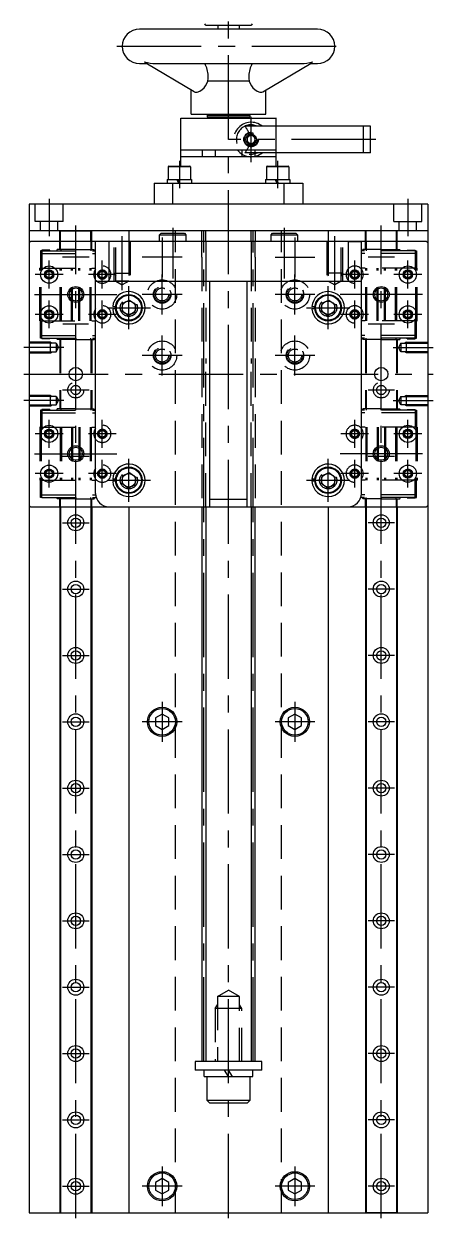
# Model space of a CAD drawing. Extents: x -27 to 476, y -21 to 683.
# Drawn here: x 321.6 to 475.6, y -2 to 448 of the extents above; entities that cross this region are included whole.
import ezdxf

# ---------------------------------------------------------------- set-up
doc = ezdxf.new("R2010")
doc.units = 0
doc.linetypes.add('CENTER', pattern=[50.8, 31.75, -6.35, 6.35, -6.35])
doc.linetypes.add('DASHED', pattern=[19.05, 12.7, -6.35])
doc.layers.get('0').update_dxf_attribs({"linetype": 'CONTINUOUS'})
doc.layers.add('CENTER', color=1, linetype='CENTER')

msp = doc.modelspace()

# ---------------------------------------------------------------- linework, layer by layer
at = {"color": 7, "linetype": 'CONTINUOUS'}
for p, q in [((432.12, 446), (365.12, 446)), ((390.11, 447.5), (407.12, 447.5)), ((394.62, 447.5), (394.62, 446)), ((402.62, 447.5), (402.62, 446)), ((365.12, 433), (367.83, 433)), ((385.75, 422.39), (367.54, 433.17)), ((371.28, 433), (425.96, 433)), ((411.48, 422.39), (429.69, 433.17)), ((429.41, 433), (432.12, 433)), ((384.62, 414), (384.62, 423.06)), ((390.82, 426.5), (406.41, 426.5)), ((412.62, 414), (412.62, 423.06)), ((384.62, 414), (412.62, 414)), ((391.12, 414), (390.62, 413.5)), ((406.12, 414), (406.62, 413.5)), ((380.64, 394.3), (380.64, 412.4)), ((380.64, 412.4), (416.62, 412.4)), ((380.64, 412.4), (386.71, 412.4)), ((386.71, 412.4), (410.52, 412.4)), ((406.62, 413.5), (390.62, 413.5)), ((390.62, 413.5), (390.62, 412.9)), ((390.62, 412.9), (406.62, 412.9)), ((390.62, 412.9), (391.12, 412.4)), ((406.62, 412.9), (406.12, 412.4)), ((406.62, 413.5), (406.62, 412.9)), ((410.52, 412.4), (416.62, 412.4)), ((416.59, 394.3), (416.59, 412.4)), ((449.43, 409.4), (416.62, 409.4)), ((449.43, 399.4), (449.43, 409.4)), ((452.12, 409.4), (449.43, 409.4)), ((452.12, 399.4), (452.12, 409.4)), ((416.62, 400.4), (380.64, 400.4)), ((416.62, 397.9), (380.64, 397.9)), ((388.67, 400.4), (388.67, 397.9)), ((393.62, 400.4), (393.62, 397.9)), ((403.62, 400.4), (403.62, 397.9)), ((408.57, 400.4), (408.57, 397.9)), ((449.43, 399.4), (416.62, 399.4)), ((452.12, 399.4), (449.43, 399.4)), ((384.37, 394.05), (375.87, 394.05)), ((375.87, 394.05), (375.87, 389.3)), ((376.12, 394.3), (384.12, 394.3)), ((384.37, 394.05), (384.37, 389.3)), ((421.37, 394.05), (412.87, 394.05)), ((412.87, 394.05), (412.87, 389.3)), ((413.12, 394.3), (421.12, 394.3)), ((421.37, 394.05), (421.37, 389.3)), ((370.62, 388), (377.6, 388)), ((370.62, 388), (370.62, 380)), ((375.52, 389.3), (384.72, 389.3)), ((375.52, 389.3), (375.52, 388)), ((377.6, 388), (419.63, 388)), ((377.6, 388), (377.6, 380)), ((379.96, 388), (379.21, 389.3)), ((380.45, 388), (379.7, 389.3)), ((384.72, 389.3), (384.72, 388)), ((412.52, 389.3), (421.72, 389.3)), ((412.52, 389.3), (412.52, 388)), ((416.96, 388), (416.21, 389.3)), ((417.45, 388), (416.7, 389.3)), ((419.63, 380), (419.63, 388)), ((419.63, 388), (426.62, 388)), ((421.72, 389.3), (421.72, 388)), ((426.62, 388), (426.62, 380)), ((473.62, 380), (323.62, 380)), ((323.62, 380), (323.62, 0)), ((426.62, 380), (370.62, 380)), ((473.62, 380), (473.62, 0)), ((473.62, 370), (323.62, 370)), ((335.12, 370), (347.12, 370)), ((335.12, 366), (335.12, 370)), ((335.42, 366), (335.42, 370)), ((346.82, 366), (346.82, 370)), ((347.12, 366), (347.12, 370)), ((361.12, 370), (361.12, 366)), ((372.62, 368.5), (373.22, 369.1)), ((373.22, 369.1), (382.02, 369.1)), ((382.02, 369.1), (382.62, 368.5)), ((388.62, 366), (388.62, 370)), ((390.12, 366), (390.12, 370)), ((407.12, 366), (407.12, 370)), ((408.62, 370), (408.62, 366)), ((414.62, 368.5), (415.22, 369.1)), ((415.22, 369.1), (424.02, 369.1)), ((424.02, 369.1), (424.62, 368.5)), ((436.12, 370), (436.12, 366)), ((462.12, 370), (450.12, 370)), ((450.12, 366), (450.12, 370)), ((450.42, 366), (450.42, 370)), ((461.82, 366), (461.82, 370)), ((462.12, 366), (462.12, 370)), ((324.12, 366), (323.62, 365.5)), ((324.12, 366), (323.62, 365.5)), ((323.62, 365.5), (323.62, 266.5)), ((323.62, 365.5), (323.62, 266.5)), ((473.12, 366), (324.12, 366)), ((353.62, 366), (348.62, 366)), ((348.62, 271), (348.62, 366)), ((353.62, 366), (353.62, 351)), ((372.62, 368.5), (382.62, 368.5)), ((372.62, 366), (372.62, 368.5)), ((382.62, 368.5), (382.62, 366)), ((414.62, 368.5), (424.62, 368.5)), ((414.62, 366), (414.62, 368.5)), ((424.62, 368.5), (424.62, 366)), ((443.62, 366), (448.62, 366)), ((443.62, 366), (443.62, 351)), ((448.62, 271), (448.62, 366)), ((473.12, 366), (473.62, 365.5)), ((473.12, 366), (473.62, 365.5)), ((473.62, 365.5), (473.62, 266.5)), ((473.62, 365.5), (473.62, 266.5)), ((348.62, 351), (448.62, 351)), ((391.62, 266), (391.62, 351)), ((405.62, 266), (405.62, 351)), ((358.72, 342.69), (358.45, 339.77)), ((358.72, 342.69), (361.38, 343.92)), ((361.38, 343.92), (363.78, 342.23)), ((363.52, 339.31), (363.78, 342.23)), ((433.72, 342.69), (433.45, 339.77)), ((433.72, 342.69), (436.38, 343.92)), ((436.38, 343.92), (438.78, 342.23)), ((438.52, 339.31), (438.78, 342.23)), ((356.13, 341.39), (355.04, 341.48)), ((356.13, 340.61), (355.04, 340.52)), ((360.85, 338.08), (358.45, 339.77)), ((360.85, 338.08), (363.52, 339.31)), ((431.13, 341.39), (430.04, 341.48)), ((431.13, 340.61), (430.04, 340.52)), ((435.85, 338.08), (433.45, 339.77)), ((435.85, 338.08), (438.52, 339.31)), ((356.13, 276.39), (355.04, 276.48)), ((356.13, 275.61), (355.04, 275.52)), ((358.72, 277.69), (358.45, 274.77)), ((360.85, 273.08), (358.45, 274.77)), ((358.72, 277.69), (361.38, 278.92)), ((361.38, 278.92), (363.78, 277.23)), ((363.52, 274.31), (363.78, 277.23)), ((431.13, 276.39), (430.04, 276.48)), ((431.13, 275.61), (430.04, 275.52)), ((433.72, 277.69), (433.45, 274.77)), ((435.85, 273.08), (433.45, 274.77)), ((433.72, 277.69), (436.38, 278.92)), ((436.38, 278.92), (438.78, 277.23)), ((438.52, 274.31), (438.78, 277.23)), ((360.85, 273.08), (363.52, 274.31)), ((435.85, 273.08), (438.52, 274.31)), ((324.12, 266), (323.62, 266.5)), ((324.12, 266), (323.62, 266.5)), ((324.12, 266), (473.12, 266)), ((324.12, 266), (473.12, 266)), ((335.12, 266), (335.12, 0)), ((335.42, 266), (335.42, 0)), ((346.82, 266), (346.82, 0)), ((347.12, 266), (347.12, 0)), ((353.62, 266), (391.62, 266)), ((361.12, 266), (361.12, 0)), ((387.62, 266), (409.62, 266)), ((388.62, 266), (388.62, 57)), ((390.12, 266), (390.12, 57)), ((391.62, 268.86), (405.62, 268.86)), ((391.62, 266), (405.62, 266)), ((405.62, 266), (443.62, 266)), ((407.12, 266), (407.12, 57)), ((408.62, 57), (408.62, 266)), ((436.12, 266), (436.12, 0)), ((450.12, 266), (450.12, 0)), ((450.42, 266), (450.42, 0)), ((461.82, 266), (461.82, 0)), ((462.12, 266), (462.12, 0)), ((473.12, 266), (473.62, 266.5)), ((473.12, 266), (473.62, 266.5)), ((373.62, 187.89), (371.12, 186.44)), ((371.12, 186.44), (371.12, 183.56)), ((376.12, 186.44), (373.62, 187.89)), ((376.12, 183.56), (376.12, 186.44)), ((423.62, 187.89), (421.12, 186.44)), ((421.12, 186.44), (421.12, 183.56)), ((426.12, 186.44), (423.62, 187.89)), ((426.12, 183.56), (426.12, 186.44)), ((371.12, 183.56), (373.62, 182.11)), ((373.62, 182.11), (376.12, 183.56)), ((421.12, 183.56), (423.62, 182.11)), ((423.62, 182.11), (426.12, 183.56)), ((411.12, 57), (386.12, 57)), ((386.12, 57), (386.12, 53.8)), ((408.62, 57), (388.62, 57)), ((411.12, 53.8), (411.12, 57)), ((411.12, 53.8), (386.12, 53.8)), ((407.82, 53.8), (389.42, 53.8)), ((389.42, 51.3), (389.42, 53.8)), ((389.42, 51.3), (407.82, 51.3)), ((390.62, 42.3), (390.62, 51.3)), ((398.62, 51.3), (397.17, 53.8)), ((400.06, 51.3), (398.62, 53.8)), ((406.62, 51.3), (406.62, 42.3)), ((407.82, 51.3), (407.82, 53.8)), ((406.62, 42.3), (390.62, 42.3)), ((391.62, 41.3), (390.62, 42.3)), ((405.62, 41.3), (391.62, 41.3)), ((406.62, 42.3), (405.62, 41.3)), ((373.62, 12.89), (371.12, 11.44)), ((371.12, 11.44), (371.12, 8.56)), ((376.12, 11.44), (373.62, 12.89)), ((376.12, 8.56), (376.12, 11.44)), ((423.62, 12.89), (421.12, 11.44)), ((421.12, 11.44), (421.12, 8.56)), ((426.12, 11.44), (423.62, 12.89)), ((426.12, 8.56), (426.12, 11.44)), ((371.12, 8.56), (373.62, 7.11)), ((373.62, 7.11), (376.12, 8.56)), ((421.12, 8.56), (423.62, 7.11)), ((423.62, 7.11), (426.12, 8.56)), ((323.62, 0), (473.62, 0)), ((335.12, 0), (347.12, 0)), ((462.12, 0), (450.12, 0))]:
    msp.add_line(p, q, dxfattribs=at)
at = {"color": 3, "linetype": 'DASHED'}
for p, q in [((416.62, 409.4), (404.76, 409.4)), ((407.12, 406.13), (405.62, 405.27)), ((405.62, 405.27), (405.62, 403.53)), ((408.62, 405.27), (407.12, 406.13)), ((408.62, 403.53), (408.62, 405.27)), ((405.62, 403.53), (407.12, 402.67)), ((407.12, 402.67), (408.62, 403.53)), ((416.62, 399.4), (404.76, 399.4)), ((325.87, 373.5), (325.87, 380)), ((336.37, 373.5), (336.37, 380)), ((460.87, 373.5), (460.87, 380)), ((471.37, 373.5), (471.37, 380)), ((336.37, 373.5), (325.87, 373.5)), ((327.82, 370), (327.82, 373.5)), ((334.42, 370), (334.42, 373.5)), ((460.87, 373.5), (471.37, 373.5)), ((462.82, 370), (462.82, 373.5)), ((469.42, 370), (469.42, 373.5)), ((378.62, 0), (378.62, 370)), ((418.62, 0), (418.62, 370)), ((335.12, 362.95), (335.12, 366)), ((335.42, 362.95), (335.42, 366)), ((346.82, 366), (346.82, 362.95)), ((347.12, 362.95), (347.12, 366)), ((355.62, 351), (355.62, 366)), ((356.16, 351), (356.16, 366)), ((361.08, 366), (361.08, 351)), ((361.62, 366), (361.62, 351)), ((388.62, 360), (388.62, 366)), ((388.62, 360), (388.62, 366)), ((390.12, 366), (390.12, 360)), ((390.12, 366), (390.12, 360)), ((407.12, 366), (407.12, 360)), ((407.12, 366), (407.12, 360)), ((408.62, 360), (408.62, 366)), ((408.62, 360), (408.62, 366)), ((435.62, 366), (435.62, 351)), ((436.16, 366), (436.16, 351)), ((441.08, 351), (441.08, 366)), ((441.62, 351), (441.62, 366)), ((450.12, 362.95), (450.12, 366)), ((450.42, 366), (450.42, 362.95)), ((461.82, 362.95), (461.82, 366)), ((462.12, 362.95), (462.12, 366)), ((327.82, 361.45), (327.82, 355.95)), ((328.32, 361.45), (327.82, 361.45)), ((328.37, 362.45), (327.87, 362.45)), ((327.87, 362.45), (327.87, 361.45)), ((331.32, 362.65), (328.32, 362.65)), ((328.32, 362.65), (328.32, 362.45)), ((328.32, 361.45), (348.62, 361.45)), ((328.32, 361.45), (328.32, 355.95)), ((328.37, 362.45), (348.62, 362.45)), ((328.37, 362.45), (328.37, 361.45)), ((331.32, 362.45), (331.32, 362.65)), ((334.19, 362.95), (333.89, 362.45)), ((335.49, 362.95), (334.19, 362.95)), ((341.12, 362.95), (335.49, 362.95)), ((335.49, 362.95), (335.49, 362.45)), ((341.12, 362.95), (346.75, 362.95)), ((341.12, 362.45), (341.12, 362.95)), ((346.75, 362.95), (348.05, 362.95)), ((346.75, 362.95), (346.75, 362.45)), ((348.05, 362.95), (348.35, 362.45)), ((388.62, 360), (388.62, 320)), ((388.62, 360), (388.62, 320)), ((390.12, 360), (390.12, 320)), ((390.12, 360), (390.12, 320)), ((407.12, 360), (407.12, 320)), ((407.12, 360), (407.12, 320)), ((408.62, 360), (408.62, 320)), ((408.62, 360), (408.62, 320)), ((468.87, 362.45), (448.62, 362.45)), ((468.92, 361.45), (448.62, 361.45)), ((449.19, 362.95), (448.89, 362.45)), ((450.49, 362.95), (449.19, 362.95)), ((456.12, 362.95), (450.49, 362.95)), ((450.49, 362.95), (450.49, 362.45)), ((456.12, 362.95), (461.75, 362.95)), ((456.12, 362.45), (456.12, 362.95)), ((461.75, 362.95), (461.75, 362.45)), ((461.75, 362.95), (463.05, 362.95)), ((463.05, 362.95), (463.35, 362.45)), ((465.92, 362.65), (468.92, 362.65)), ((465.92, 362.45), (465.92, 362.65)), ((468.87, 362.45), (469.37, 362.45)), ((468.87, 362.45), (468.87, 361.45)), ((468.92, 362.65), (468.92, 362.45)), ((468.92, 361.45), (469.42, 361.45)), ((468.92, 361.45), (468.92, 355.95)), ((469.37, 362.45), (469.37, 361.45)), ((469.42, 361.45), (469.42, 355.95)), ((327.62, 336.05), (327.62, 355.95)), ((328.12, 355.95), (327.62, 355.95)), ((328.12, 355.95), (348.62, 355.95)), ((328.12, 336.05), (328.12, 355.95)), ((335.32, 336.05), (335.32, 355.95)), ((335.72, 336.05), (335.72, 355.95)), ((339.52, 336.05), (339.52, 355.95)), ((339.92, 336.05), (339.92, 355.95)), ((342.32, 336.05), (342.32, 355.95)), ((342.72, 336.05), (342.72, 355.95)), ((346.52, 336.05), (346.52, 355.95)), ((346.92, 336.05), (346.92, 355.95)), ((469.12, 355.95), (448.62, 355.95)), ((450.32, 336.05), (450.32, 355.95)), ((450.72, 336.05), (450.72, 355.95)), ((454.52, 336.05), (454.52, 355.95)), ((454.92, 336.05), (454.92, 355.95)), ((457.32, 336.05), (457.32, 355.95)), ((457.72, 336.05), (457.72, 355.95)), ((461.52, 336.05), (461.52, 355.95)), ((461.92, 336.05), (461.92, 355.95)), ((469.12, 336.05), (469.12, 355.95)), ((469.12, 355.95), (469.62, 355.95)), ((469.62, 336.05), (469.62, 355.95)), ((355.62, 354), (361.62, 354)), ((355.62, 354), (356.16, 353.06)), ((361.08, 351), (356.16, 351)), ((356.16, 351), (358.62, 349.58)), ((361.08, 351), (358.62, 349.58)), ((361.62, 354), (361.08, 353.06)), ((435.62, 354), (436.16, 353.06)), ((441.62, 354), (435.62, 354)), ((436.16, 351), (438.62, 349.58)), ((436.16, 351), (441.08, 351)), ((441.08, 351), (438.62, 349.58)), ((441.62, 354), (441.08, 353.06)), ((328.12, 336.05), (327.62, 336.05)), ((327.82, 330.55), (327.82, 336.05)), ((328.12, 336.05), (348.62, 336.05)), ((328.32, 330.55), (328.32, 336.05)), ((469.12, 336.05), (448.62, 336.05)), ((468.92, 330.55), (468.92, 336.05)), ((469.12, 336.05), (469.62, 336.05)), ((469.42, 330.55), (469.42, 336.05)), ((328.32, 330.55), (327.82, 330.55)), ((327.87, 329.55), (327.87, 330.55)), ((328.37, 329.55), (327.87, 329.55)), ((328.32, 330.55), (348.62, 330.55)), ((328.32, 329.55), (328.32, 329.35)), ((331.32, 329.35), (328.32, 329.35)), ((328.37, 329.55), (328.37, 330.55)), ((328.37, 329.55), (348.62, 329.55)), ((331.32, 329.35), (331.32, 329.55)), ((334.19, 329.05), (333.89, 329.55)), ((335.49, 329.05), (334.19, 329.05)), ((335.12, 329.05), (335.12, 302.95)), ((335.42, 329.05), (335.42, 302.95)), ((335.49, 329.05), (335.49, 329.55)), ((341.12, 329.05), (335.49, 329.05)), ((341.12, 329.55), (341.12, 329.05)), ((341.12, 329.05), (346.75, 329.05)), ((346.75, 329.05), (346.75, 329.55)), ((346.75, 329.05), (348.05, 329.05)), ((346.82, 329.05), (346.82, 302.95)), ((347.12, 329.05), (347.12, 302.95)), ((348.05, 329.05), (348.35, 329.55)), ((468.92, 330.55), (448.62, 330.55)), ((468.87, 329.55), (448.62, 329.55)), ((449.19, 329.05), (448.89, 329.55)), ((450.49, 329.05), (449.19, 329.05)), ((450.12, 329.05), (450.12, 302.95)), ((450.42, 329.05), (450.42, 302.95)), ((450.49, 329.05), (450.49, 329.55)), ((456.12, 329.05), (450.49, 329.05)), ((456.12, 329.55), (456.12, 329.05)), ((456.12, 329.05), (461.75, 329.05)), ((461.75, 329.05), (461.75, 329.55)), ((461.75, 329.05), (463.05, 329.05)), ((461.82, 329.05), (461.82, 302.95)), ((462.12, 329.05), (462.12, 302.95)), ((463.05, 329.05), (463.35, 329.55)), ((465.92, 329.35), (465.92, 329.55)), ((465.92, 329.35), (468.92, 329.35)), ((468.87, 329.55), (468.87, 330.55)), ((468.87, 329.55), (469.37, 329.55)), ((468.92, 330.55), (469.42, 330.55)), ((468.92, 329.55), (468.92, 329.35)), ((469.37, 329.55), (469.37, 330.55)), ((331.62, 328), (323.62, 328)), ((333.72, 327.62), (323.62, 327.62)), ((323.62, 324.38), (333.72, 324.38)), ((323.62, 324), (331.62, 324)), ((331.62, 324), (331.62, 328)), ((331.62, 328), (332.27, 327.62)), ((331.62, 324), (332.27, 324.38)), ((333.72, 327.62), (333.72, 324.38)), ((333.72, 327.62), (334.65, 326)), ((333.72, 324.38), (334.65, 326)), ((463.52, 327.62), (462.58, 326)), ((463.52, 324.38), (462.58, 326)), ((463.52, 327.62), (473.62, 327.62)), ((463.52, 327.62), (463.52, 324.38)), ((473.62, 324.38), (463.52, 324.38)), ((465.62, 328), (464.96, 327.62)), ((465.62, 324), (464.96, 324.38)), ((465.62, 328), (473.62, 328)), ((465.62, 324), (465.62, 328)), ((473.62, 324), (465.62, 324)), ((388.62, 320), (388.62, 266)), ((390.12, 266), (390.12, 320)), ((407.12, 266), (407.12, 320)), ((408.62, 320), (408.62, 266)), ((331.62, 308), (323.62, 308)), ((333.72, 307.62), (323.62, 307.62)), ((331.62, 304), (331.62, 308)), ((331.62, 308), (332.27, 307.62)), ((333.72, 307.62), (333.72, 304.38)), ((333.72, 307.62), (334.65, 306)), ((333.72, 304.38), (334.65, 306)), ((463.52, 307.62), (462.58, 306)), ((463.52, 304.38), (462.58, 306)), ((463.52, 307.62), (473.62, 307.62)), ((463.52, 307.62), (463.52, 304.38)), ((465.62, 308), (464.96, 307.62)), ((465.62, 308), (473.62, 308)), ((465.62, 304), (465.62, 308)), ((323.62, 304.38), (333.72, 304.38)), ((323.62, 304), (331.62, 304)), ((328.37, 302.45), (327.87, 302.45)), ((327.87, 302.45), (327.87, 301.45)), ((331.32, 302.65), (328.32, 302.65)), ((328.32, 302.45), (328.32, 302.65)), ((328.37, 302.45), (348.62, 302.45)), ((328.37, 302.45), (328.37, 301.45)), ((331.32, 302.65), (331.32, 302.45)), ((331.62, 304), (332.27, 304.38)), ((334.19, 302.95), (333.89, 302.45)), ((335.49, 302.95), (334.19, 302.95)), ((341.12, 302.95), (335.49, 302.95)), ((335.49, 302.95), (335.49, 302.45)), ((341.12, 302.95), (346.75, 302.95)), ((341.12, 302.45), (341.12, 302.95)), ((346.75, 302.95), (348.05, 302.95)), ((346.75, 302.95), (346.75, 302.45)), ((348.05, 302.95), (348.35, 302.45)), ((468.87, 302.45), (448.62, 302.45)), ((449.19, 302.95), (448.89, 302.45)), ((450.49, 302.95), (449.19, 302.95)), ((456.12, 302.95), (450.49, 302.95)), ((450.49, 302.95), (450.49, 302.45)), ((456.12, 302.95), (461.75, 302.95)), ((456.12, 302.45), (456.12, 302.95)), ((461.75, 302.95), (463.05, 302.95)), ((461.75, 302.95), (461.75, 302.45)), ((463.05, 302.95), (463.35, 302.45)), ((473.62, 304.38), (463.52, 304.38)), ((465.62, 304), (464.96, 304.38)), ((473.62, 304), (465.62, 304)), ((465.92, 302.65), (468.92, 302.65)), ((465.92, 302.65), (465.92, 302.45)), ((468.87, 302.45), (469.37, 302.45)), ((468.87, 302.45), (468.87, 301.45)), ((468.92, 302.45), (468.92, 302.65)), ((469.37, 302.45), (469.37, 301.45)), ((327.82, 301.45), (327.82, 295.95)), ((328.32, 301.45), (327.82, 301.45)), ((328.32, 301.45), (348.62, 301.45)), ((328.32, 301.45), (328.32, 295.95)), ((468.92, 301.45), (448.62, 301.45)), ((468.92, 301.45), (468.92, 295.95)), ((468.92, 301.45), (469.42, 301.45)), ((469.42, 301.45), (469.42, 295.95)), ((327.62, 295.95), (327.62, 276.05)), ((328.12, 295.95), (327.62, 295.95)), ((328.12, 295.95), (348.62, 295.95)), ((328.12, 295.95), (328.12, 276.05)), ((335.32, 295.95), (335.32, 276.05)), ((335.72, 295.95), (335.72, 276.05)), ((339.52, 295.95), (339.52, 276.05)), ((339.92, 295.95), (339.92, 276.05)), ((342.32, 295.95), (342.32, 276.05)), ((342.72, 295.95), (342.72, 276.05)), ((346.52, 295.95), (346.52, 276.05)), ((346.92, 295.95), (346.92, 276.05)), ((469.12, 295.95), (448.62, 295.95)), ((450.32, 295.95), (450.32, 276.05)), ((450.72, 295.95), (450.72, 276.05)), ((454.52, 295.95), (454.52, 276.05)), ((454.92, 295.95), (454.92, 276.05)), ((457.32, 295.95), (457.32, 276.05)), ((457.72, 295.95), (457.72, 276.05)), ((461.52, 295.95), (461.52, 276.05)), ((461.92, 295.95), (461.92, 276.05)), ((469.12, 295.95), (469.12, 276.05)), ((469.12, 295.95), (469.62, 295.95)), ((469.62, 295.95), (469.62, 276.05)), ((328.12, 276.05), (327.62, 276.05)), ((327.82, 270.55), (327.82, 276.05)), ((328.12, 276.05), (348.62, 276.05)), ((328.32, 270.55), (328.32, 276.05)), ((469.12, 276.05), (448.62, 276.05)), ((468.92, 270.55), (468.92, 276.05)), ((469.12, 276.05), (469.62, 276.05)), ((469.42, 270.55), (469.42, 276.05)), ((328.32, 270.55), (327.82, 270.55)), ((327.87, 269.55), (327.87, 270.55)), ((328.32, 270.55), (348.64, 270.55)), ((328.37, 269.55), (328.37, 270.55)), ((468.92, 270.55), (448.6, 270.55)), ((468.87, 269.55), (468.87, 270.55)), ((468.92, 270.55), (469.42, 270.55)), ((469.37, 269.55), (469.37, 270.55)), ((328.37, 269.55), (327.87, 269.55)), ((328.32, 269.35), (328.32, 269.55)), ((331.32, 269.35), (328.32, 269.35)), ((328.37, 269.55), (348.83, 269.55)), ((331.32, 269.55), (331.32, 269.35)), ((334.19, 269.05), (333.89, 269.55)), ((335.49, 269.05), (334.19, 269.05)), ((335.12, 266), (335.12, 269.05)), ((335.42, 266), (335.42, 269.05)), ((335.49, 269.05), (335.49, 269.55)), ((341.12, 269.05), (335.49, 269.05)), ((341.12, 269.55), (341.12, 269.05)), ((341.12, 269.05), (346.75, 269.05)), ((346.75, 269.05), (346.75, 269.55)), ((346.75, 269.05), (348.05, 269.05)), ((346.82, 269.05), (346.82, 266)), ((347.12, 266), (347.12, 269.05)), ((348.05, 269.05), (348.35, 269.55)), ((468.87, 269.55), (448.4, 269.55)), ((449.19, 269.05), (448.89, 269.55)), ((450.49, 269.05), (449.19, 269.05)), ((450.12, 266), (450.12, 269.05)), ((450.42, 269.05), (450.42, 266)), ((450.49, 269.05), (450.49, 269.55)), ((456.12, 269.05), (450.49, 269.05)), ((456.12, 269.55), (456.12, 269.05)), ((456.12, 269.05), (461.75, 269.05)), ((461.75, 269.05), (461.75, 269.55)), ((461.75, 269.05), (463.05, 269.05)), ((461.82, 266), (461.82, 269.05)), ((462.12, 266), (462.12, 269.05)), ((463.05, 269.05), (463.35, 269.55)), ((465.92, 269.55), (465.92, 269.35)), ((465.92, 269.35), (468.92, 269.35)), ((468.87, 269.55), (469.37, 269.55)), ((468.92, 269.35), (468.92, 269.55)), ((394.43, 81.5), (398.62, 83.92)), ((402.8, 81.5), (394.43, 81.5)), ((394.43, 81.5), (394.43, 57)), ((402.8, 81.5), (398.62, 83.92)), ((402.8, 57), (402.8, 81.5)), ((393.62, 77), (394.43, 78.41)), ((403.62, 77), (393.62, 77)), ((393.62, 77), (393.62, 57)), ((403.62, 77), (402.8, 78.41)), ((403.62, 57), (403.62, 77))]:
    msp.add_line(p, q, dxfattribs=at)
for centre, radius in [((407.12, 404.4), 2.75), ((407.12, 404.4), 2.5), ((407.12, 404.4), 2), ((351.12, 353.5), 1.75), ((351.12, 353.5), 1.5), ((351.12, 353.5), 1.23), ((373.62, 346), 5.5), ((423.62, 346), 5.5), ((446.12, 353.5), 1.75), ((446.12, 353.5), 1.5), ((446.12, 353.5), 1.23), ((373.62, 346), 3.3), ((373.62, 346), 3), ((373.62, 346), 2.46), ((423.62, 346), 3.3), ((423.62, 346), 3), ((423.62, 346), 2.46), ((361.12, 341), 3.25), ((436.12, 341), 3.25), ((351.12, 338.5), 1.75), ((351.12, 338.5), 1.5), ((351.12, 338.5), 1.23), ((446.12, 338.5), 1.75), ((446.12, 338.5), 1.5), ((446.12, 338.5), 1.23), ((373.62, 323), 5.5), ((423.62, 323), 5.5), ((373.62, 323), 3.3), ((373.62, 323), 3), ((373.62, 323), 2.46), ((423.62, 323), 3.3), ((423.62, 323), 3), ((423.62, 323), 2.46), ((341.12, 310), 3), ((341.12, 310), 1.75), ((456.12, 310), 3), ((456.12, 310), 1.75), ((351.12, 293.5), 1.75), ((351.12, 293.5), 1.5), ((351.12, 293.5), 1.23), ((446.12, 293.5), 1.75), ((446.12, 293.5), 1.5), ((446.12, 293.5), 1.23), ((351.12, 278.5), 1.75), ((351.12, 278.5), 1.5), ((351.12, 278.5), 1.23), ((361.12, 276), 3.25), ((436.12, 276), 3.25), ((446.12, 278.5), 1.75), ((446.12, 278.5), 1.5), ((446.12, 278.5), 1.23)]:
    msp.add_circle(centre, radius, dxfattribs=at)
at = {"color": 7, "linetype": 'CONTINUOUS'}
for centre, radius in [((331.12, 353.5), 3.25), ((466.12, 353.5), 3.25), ((331.12, 353.5), 1.75), ((331.12, 353.5), 1.23), ((466.12, 353.5), 1.75), ((466.12, 353.5), 1.23), ((341.12, 346), 2.46), ((456.12, 346), 2.46), ((361.12, 341), 5), ((361.12, 341), 4.7), ((436.12, 341), 5), ((436.12, 341), 4.7), ((331.12, 338.5), 3.25), ((331.12, 338.5), 1.75), ((331.12, 338.5), 1.23), ((466.12, 338.5), 3.25), ((466.12, 338.5), 1.75), ((466.12, 338.5), 1.23), ((341.12, 316), 2.5), ((456.12, 316), 2.5), ((331.12, 293.5), 3.25), ((331.12, 293.5), 1.75), ((331.12, 293.5), 1.23), ((466.12, 293.5), 3.25), ((466.12, 293.5), 1.75), ((466.12, 293.5), 1.23), ((341.12, 286), 2.46), ((456.12, 286), 2.46), ((331.12, 278.5), 3.25), ((331.12, 278.5), 1.75), ((331.12, 278.5), 1.23), ((361.12, 276), 5), ((361.12, 276), 4.7), ((436.12, 276), 5), ((436.12, 276), 4.7), ((466.12, 278.5), 3.25), ((466.12, 278.5), 1.75), ((466.12, 278.5), 1.23), ((341.12, 260), 3), ((341.12, 260), 1.75), ((456.12, 260), 3), ((456.12, 260), 1.75), ((341.12, 235), 3), ((341.12, 235), 1.75), ((456.12, 235), 3), ((456.12, 235), 1.75), ((341.12, 210), 3), ((341.12, 210), 1.75), ((456.12, 210), 3), ((456.12, 210), 1.75), ((373.62, 185), 5.5), ((373.62, 185), 5), ((423.62, 185), 5.5), ((423.62, 185), 5), ((341.12, 185), 3), ((341.12, 185), 1.75), ((456.12, 185), 3), ((456.12, 185), 1.75), ((341.12, 160), 3), ((456.12, 160), 3), ((341.12, 160), 1.75), ((456.12, 160), 1.75), ((341.12, 135), 3), ((341.12, 135), 1.75), ((456.12, 135), 3), ((456.12, 135), 1.75), ((341.12, 110), 3), ((456.12, 110), 3), ((341.12, 110), 1.75), ((456.12, 110), 1.75), ((341.12, 85), 3), ((341.12, 85), 1.75), ((456.12, 85), 3), ((456.12, 85), 1.75), ((341.12, 60), 3), ((456.12, 60), 3), ((341.12, 60), 1.75), ((456.12, 60), 1.75), ((341.12, 35), 3), ((341.12, 35), 1.75), ((456.12, 35), 3), ((456.12, 35), 1.75), ((373.62, 10), 5.5), ((373.62, 10), 5), ((423.62, 10), 5.5), ((423.62, 10), 5), ((341.12, 10), 3), ((341.12, 10), 1.75), ((456.12, 10), 3), ((456.12, 10), 1.75)]:
    msp.add_circle(centre, radius, dxfattribs=at)
at = {"color": 3, "linetype": 'CONTINUOUS'}
for centre, radius in [((331.12, 353.5), 1.5), ((466.12, 353.5), 1.5), ((341.12, 346), 3), ((456.12, 346), 3), ((331.12, 338.5), 1.5), ((466.12, 338.5), 1.5), ((331.12, 293.5), 1.5), ((466.12, 293.5), 1.5), ((341.12, 286), 3), ((456.12, 286), 3), ((331.12, 278.5), 1.5), ((466.12, 278.5), 1.5)]:
    msp.add_circle(centre, radius, dxfattribs=at)
for centre in [(361.12, 341), (436.12, 341), (361.12, 276), (436.12, 276)]:
    msp.add_circle(centre, 2.54)
at = {"color": 7, "linetype": 'CONTINUOUS'}
for centre, radius, start, end in [((365.12, 439.5), 6.5, 90, 270), ((390.11, 448), 0.5, 185, 270), ((407.12, 448), 0.5, 270, 355), ((432.12, 439.5), 6.5, 270, 90), ((371.27, 445.87), 12.87, 250.8151, 270.0353), ((368.3, 434.37), 1.43, 207.5578, 237.8784), ((378.92, 427.67), 12.06, 3.6567, 26.2405), ((418.31, 427.67), 12.06, 153.7595, 176.3433), ((425.97, 445.87), 12.87, 269.9647, 289.1849), ((428.93, 434.37), 1.43, 302.1216, 332.4422), ((385.07, 427.87), 5.91, 287.785, 5.6431), ((412.16, 427.87), 5.91, 174.3569, 252.215), ((386.52, 423.86), 1.66, 242.1947, 282.1884), ((410.71, 423.86), 1.66, 257.8116, 297.8053), ((376.12, 394.05), 0.25, 90, 180), ((384.12, 394.05), 0.25, 0, 90), ((413.12, 394.05), 0.25, 90, 180), ((421.12, 394.05), 0.25, 0, 90), ((351.12, 353.5), 3.25, 140.2849, 219.7151), ((446.12, 353.5), 3.25, 320.2849, 39.7151), ((361.12, 341), 6.1, 184.5, 175.5), ((436.12, 341), 6.1, 184.5, 175.5), ((351.12, 338.5), 3.25, 140.2849, 219.7151), ((446.12, 338.5), 3.25, 320.2849, 39.7151), ((351.12, 293.5), 3.25, 140.2849, 219.7151), ((446.12, 293.5), 3.25, 320.2849, 39.7151), ((351.12, 278.5), 3.25, 140.2849, 219.7151), ((361.12, 276), 6.1, 184.5, 175.5), ((436.12, 276), 6.1, 184.5, 175.5), ((446.12, 278.5), 3.25, 320.2849, 39.7151), ((353.62, 271), 5, 180, 270), ((443.62, 271), 5, 270, 360)]:
    msp.add_arc(centre, radius, start, end, dxfattribs=at)
at = {"color": 3, "linetype": 'DASHED'}
for centre, radius, start, end in [((407.12, 404.4), 6.5, 50.2849, 309.7151), ((407.12, 404.4), 5.53, 64.7754, 295.2246), ((399.51, 404.54), 7.15, 20.1116, 42.7693), ((407.12, 404.4), 1.5, 120, 180), ((407.12, 404.4), 1.5, 60, 120), ((407.12, 404.4), 1.5, 0, 60), ((399.51, 404.26), 7.15, 317.2307, 339.8884), ((407.12, 404.4), 1.5, 180, 240), ((407.12, 404.4), 1.5, 240, 300), ((407.12, 404.4), 1.5, 300, 0), ((351.12, 353.5), 3.25, 219.7151, 140.2849), ((446.12, 353.5), 3.25, 39.7151, 320.2849), ((351.12, 338.5), 3.25, 219.7151, 140.2849), ((446.12, 338.5), 3.25, 39.7151, 320.2849), ((351.12, 293.5), 3.25, 219.7151, 140.2849), ((446.12, 293.5), 3.25, 39.7151, 320.2849), ((351.12, 278.5), 3.25, 219.7151, 140.2849), ((446.12, 278.5), 3.25, 39.7151, 320.2849)]:
    msp.add_arc(centre, radius, start, end, dxfattribs=at)
at = {"layer": 'CENTER', "color": 1, "linetype": 'CENTER'}
for p, q in [((398.62, -2), (398.62, 488)), ((356.62, 439.5), (440.62, 439.5)), ((407.12, 395.9), (407.12, 412.9)), ((454.12, 404.4), (398.62, 404.4)), ((380.12, 396.3), (380.12, 386)), ((417.12, 396.3), (417.12, 386)), ((331.12, 382), (331.12, 368)), ((466.12, 382), (466.12, 368)), ((341.12, -2), (341.12, 372)), ((377.62, 371.1), (377.62, 352)), ((389.37, 57), (389.37, 370)), ((407.87, 57), (407.87, 370)), ((419.62, 371.1), (419.62, 352)), ((456.12, -2), (456.12, 372)), ((358.62, 347.58), (358.62, 368)), ((373.62, 367.5), (373.62, 352.5)), ((423.62, 367.5), (423.62, 352.5)), ((438.62, 347.58), (438.62, 368)), ((346.12, 360), (336.12, 360)), ((381.12, 360), (366.12, 360)), ((416.12, 360), (431.12, 360)), ((461.12, 360), (451.12, 360)), ((331.12, 348.25), (331.12, 358.75)), ((351.12, 348.25), (351.12, 358.75)), ((446.12, 348.25), (446.12, 358.75)), ((466.12, 348.25), (466.12, 358.75)), ((336.37, 353.5), (325.87, 353.5)), ((356.37, 353.5), (345.87, 353.5)), ((373.62, 338.5), (373.62, 353.5)), ((423.62, 338.5), (423.62, 353.5)), ((451.37, 353.5), (440.87, 353.5)), ((471.37, 353.5), (460.87, 353.5)), ((361.12, 332.9), (361.12, 349.1)), ((436.12, 332.9), (436.12, 349.1)), ((325.62, 346), (356.62, 346)), ((331.12, 333.25), (331.12, 343.75)), ((351.12, 333.25), (351.12, 343.75)), ((381.12, 346), (366.12, 346)), ((431.12, 346), (416.12, 346)), ((471.62, 346), (440.62, 346)), ((446.12, 333.25), (446.12, 343.75)), ((466.12, 333.25), (466.12, 343.75)), ((336.37, 338.5), (325.87, 338.5)), ((356.37, 338.5), (345.87, 338.5)), ((353.02, 341), (369.22, 341)), ((428.02, 341), (444.22, 341)), ((451.37, 338.5), (440.87, 338.5)), ((471.37, 338.5), (460.87, 338.5)), ((336.32, 335), (345.92, 335)), ((451.12, 335), (461.12, 335)), ((373.62, 315.5), (373.62, 330.5)), ((423.62, 315.5), (423.62, 330.5)), ((336.65, 326), (321.62, 326)), ((460.58, 326), (475.62, 326)), ((381.12, 323), (366.12, 323)), ((431.12, 323), (416.12, 323)), ((321.62, 316), (475.62, 316)), ((336.65, 306), (321.62, 306)), ((346.12, 310), (336.12, 310)), ((461.12, 310), (451.12, 310)), ((460.58, 306), (475.62, 306)), ((331.12, 288.25), (331.12, 298.75)), ((351.12, 288.25), (351.12, 298.75)), ((446.12, 288.25), (446.12, 298.75)), ((466.12, 288.25), (466.12, 298.75)), ((336.37, 293.5), (325.87, 293.5)), ((356.37, 293.5), (345.87, 293.5)), ((451.37, 293.5), (440.87, 293.5)), ((471.37, 293.5), (460.87, 293.5)), ((325.62, 286), (356.62, 286)), ((331.12, 273.25), (331.12, 283.75)), ((346.12, 285), (336.12, 285)), ((351.12, 273.25), (351.12, 283.75)), ((361.12, 267.9), (361.12, 284.1)), ((436.12, 267.9), (436.12, 284.1)), ((471.62, 286), (440.62, 286)), ((446.12, 273.25), (446.12, 283.75)), ((461.12, 285), (451.12, 285)), ((466.12, 273.25), (466.12, 283.75)), ((336.37, 278.5), (325.87, 278.5)), ((356.37, 278.5), (345.87, 278.5)), ((353.02, 276), (369.22, 276)), ((428.02, 276), (444.22, 276)), ((451.37, 278.5), (440.87, 278.5)), ((471.37, 278.5), (460.87, 278.5)), ((336.12, 260), (346.12, 260)), ((461.12, 260), (451.12, 260)), ((336.12, 235), (346.12, 235)), ((461.12, 235), (451.12, 235)), ((336.12, 210), (346.12, 210)), ((461.12, 210), (451.12, 210)), ((373.62, 192.5), (373.62, 177.5)), ((423.62, 192.5), (423.62, 177.5)), ((336.12, 185), (346.12, 185)), ((381.12, 185), (366.12, 185)), ((431.12, 185), (416.12, 185)), ((461.12, 185), (451.12, 185)), ((336.12, 160), (346.12, 160)), ((461.12, 160), (451.12, 160)), ((336.12, 135), (346.12, 135)), ((461.12, 135), (451.12, 135)), ((336.12, 110), (346.12, 110)), ((461.12, 110), (451.12, 110)), ((336.12, 85), (346.12, 85)), ((461.12, 85), (451.12, 85)), ((336.12, 60), (346.12, 60)), ((461.12, 60), (451.12, 60)), ((336.12, 35), (346.12, 35)), ((461.12, 35), (451.12, 35)), ((373.62, 17.5), (373.62, 2.5)), ((423.62, 17.5), (423.62, 2.5)), ((336.12, 10), (346.12, 10)), ((381.12, 10), (366.12, 10)), ((431.12, 10), (416.12, 10)), ((461.12, 10), (451.12, 10))]:
    msp.add_line(p, q, dxfattribs=at)

doc.saveas('drawing.dxf')
